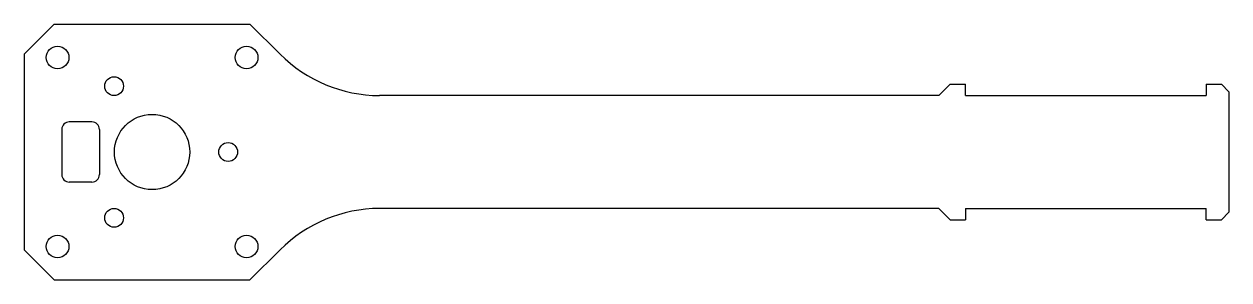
# Model space of a CAD drawing. Header units: millimetres. Extents: x -17 to 143, y -17 to 17.
import ezdxf

# ---------------------------------------------------------------- set-up
doc = ezdxf.new("R2010")
doc.units = ezdxf.units.MM
doc.layers.get('0').update_dxf_attribs({"lineweight": 25})

msp = doc.modelspace()

# ---------------------------------------------------------------- linework, layer by layer
for p, q in [((-17, 13), (-13, 17)), ((-13, 17), (13, 17)), ((17, 13), (13, 17)), ((-17, 13), (-17, -13)), ((106, 9), (104.5, 7.5)), ((106, 9), (108, 9)), ((108, 7.5), (108, 9)), ((140, 9), (140, 7.5)), ((140, 9), (142, 9)), ((142, 9), (143, 8)), ((143, 8), (143, -8)), ((104.5, 7.5), (30.2, 7.5)), ((108, 7.5), (140, 7.5)), ((-8, 4), (-11, 4)), ((-12, 3), (-12, -3)), ((-7, 3), (-7, -3)), ((-8, -4), (-11, -4)), ((104.5, -7.5), (30.2, -7.5)), ((106, -9), (104.5, -7.5)), ((108, -7.5), (108, -9)), ((108, -7.5), (140, -7.5)), ((140, -9), (140, -7.5)), ((142, -9), (143, -8)), ((106, -9), (108, -9)), ((140, -9), (142, -9)), ((-13, -17), (-17, -13)), ((13, -17), (17, -13)), ((-13, -17), (13, -17))]:
    msp.add_line(p, q)
for centre, radius in [((-12.55, 12.55), 1.5), ((12.55, 12.55), 1.5), ((-5.05, 8.75), 1.25), ((0, 0), 5), ((10.1, 0), 1.25), ((-5.05, -8.75), 1.25), ((-12.55, -12.55), 1.5), ((12.55, -12.55), 1.5)]:
    msp.add_circle(centre, radius)
for centre, radius, start, end in [((30.3, 26.32), 18.82, 225.0551, 269.7051), ((-11, 3), 1, 90, 180), ((-8, 3), 1, 0, 90), ((-11, -3), 1, 180, 270), ((-8, -3), 1, 270, 0), ((30.3, -26.32), 18.82, 90.2949, 134.9449)]:
    msp.add_arc(centre, radius, start, end)

doc.saveas('drawing.dxf')
